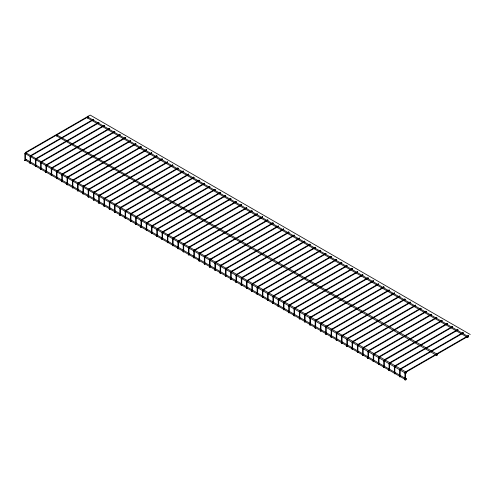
<?xml version="1.0" encoding="UTF-8"?>
<svg xmlns="http://www.w3.org/2000/svg" width="495" height="495" viewBox="0 0 495 495"><rect width="100%" height="100%" fill="white"/><g stroke="black" fill="none" stroke-linecap="round" stroke-linejoin="round"><path stroke-width="0.74" d="M24.855 153.84L25.746 152.299M25.35 153.895L25.845 152.813L26.334 153.097M25.845 160.429L25.35 160.145L25.493 159.656L25.845 159.291L26.334 159.576M30.133 156.89L30.826 155.461L93.493 119.276L93.666 119.864L93.493 119.276M30.628 156.946L30.826 156.265M35.411 159.706L36.104 158.505L98.771 122.327L98.771 122.896M35.906 159.99L36.599 158.79M40.689 162.985L41.382 161.556L104.049 125.371L104.228 125.959L104.049 125.371M41.184 163.041L41.388 162.36M45.967 166.029L46.858 164.488M46.462 166.091L47.155 164.891M56.851 136.051L56.356 135.766L56.504 135.277L56.851 134.906L57.346 135.191M51.74 169.135L51.944 168.455M56.523 172.124L57.414 170.583M57.018 172.186L57.711 170.985M61.801 175.174L62.494 173.745L125.167 137.56L125.34 138.148L125.167 137.56M62.296 175.23L62.5 174.549M67.079 177.99L67.772 176.789L130.445 140.611L130.618 141.199L130.445 140.611M67.574 178.28L68.069 177.191L130.692 141.038M87.862 118.144L87.367 117.859L88.215 116.969M72.357 181.269L73.248 179.722M72.852 181.325L73.056 180.644M77.641 184.319L78.532 182.773M78.136 184.375L78.631 183.286L141.248 147.133L140.828 146.687L141.248 147.133M83.414 187.419L83.612 186.739M88.197 190.414L89.088 188.867M88.692 190.47L89.187 189.381L151.804 153.227L151.383 152.782L151.804 153.227M93.475 193.458L94.366 191.918M93.97 193.514L94.174 192.833M98.752 196.509L99.644 194.962M104.03 199.553L104.29 198.674M104.525 199.609L104.73 198.928M109.308 202.603L110.199 201.057M109.803 202.659L110.298 201.57L172.922 165.417L172.495 164.971L172.922 165.417M114.586 205.648L114.846 204.769M115.081 205.475L115.576 204.621L178.2 168.467L177.773 168.022L178.2 168.467M119.864 208.698L120.755 207.151M120.359 208.754L121.052 207.554M126.033 210.202L125.142 211.513L125.142 218.332L125.742 218.19L125.142 218.332M125.142 211.742L125.408 210.864M125.637 211.798L126.33 210.598L188.756 174.562L188.335 174.116L188.756 174.562M130.426 214.793L131.317 213.246M194.034 177.612L193.613 177.161L194.034 177.612L131.41 213.766L130.921 214.849L130.921 221.383L130.321 221.24L130.921 221.383M135.704 217.837L135.964 216.958M136.199 217.899L136.892 216.699M140.982 220.888L141.873 219.341M141.477 220.943L141.972 219.86L204.59 183.707L204.169 183.261L204.59 183.707M147.151 222.391L146.26 223.703L146.26 230.522L146.755 230.237M146.26 223.932L146.52 223.053M146.755 223.765L147.25 222.905L209.868 186.751L209.447 186.306L209.868 186.751M151.538 226.982L152.231 225.553L214.898 189.368L215.078 189.962L214.898 189.368M152.033 227.038L152.237 226.357M156.816 230.033L157.076 229.154M157.311 230.088L158.004 228.888M162.094 233.077L162.787 231.648L225.46 195.463L225.633 196.057L225.46 195.463M167.372 236.127L167.632 235.249M167.867 236.183L168.56 234.983M172.65 239.172L173.343 237.742L236.016 201.564L236.189 202.152L236.016 201.564M173.145 239.227L173.838 238.027M177.928 242.222L178.194 241.343M178.423 242.049L178.918 241.189L241.541 205.035L241.121 204.59L241.541 205.035M183.212 245.266L183.905 243.837L246.572 207.659L246.745 208.246L246.572 207.659M183.707 245.322L183.905 244.641M188.49 248.317L189.183 246.887L251.85 210.703L252.023 211.291L251.85 210.703M188.985 248.372L189.678 247.172M193.768 251.361L194.461 249.932L257.128 213.753L257.301 214.341L257.128 213.753M194.263 251.188L194.956 250.216M194.467 250.736L194.263 257.951L193.768 257.666M199.046 254.411L199.937 252.865M199.541 254.467L200.234 253.267M204.324 257.456L205.017 256.026L267.684 219.848L267.863 220.436L267.684 219.848M204.819 257.511L205.023 256.831M209.602 260.506L210.493 258.959M210.097 260.333L210.592 259.473L273.209 223.319L272.788 222.874L273.209 223.319M214.879 263.55L215.572 262.121L278.246 225.943L278.419 226.531L278.246 225.943M215.375 263.612L216.067 262.412M220.157 266.601L221.048 265.054M220.652 266.656L221.345 265.456M225.435 269.645L226.326 268.104M225.93 269.478L226.623 268.507M226.135 269.02L225.93 276.235L225.435 275.95M230.713 272.696L231.406 271.266L294.079 235.082L294.253 235.676L294.079 235.082M231.208 272.751L231.703 271.668L294.327 235.515M235.997 275.74L236.888 274.199M237.185 274.601L236.486 275.573L236.486 282.329L235.892 282.187L236.486 282.329M236.486 275.802L236.69 275.115M241.275 278.79L242.166 277.25M246.553 281.841L247.444 280.294M247.048 281.896L247.246 281.21M251.831 284.885L252.524 283.456L315.191 247.271L315.371 247.865L315.191 247.271M252.326 284.941L252.821 283.858L315.439 247.704M257.109 287.935L257.369 287.057M257.604 287.762L258.297 286.791M257.808 287.304L257.604 294.525L257.109 294.234M262.387 290.98L263.278 289.439M262.882 291.035L263.377 289.952L325.995 253.799L325.574 253.353L325.995 253.799M267.665 294.03L267.925 293.151M268.16 294.086L268.853 292.885M272.943 297.074L273.834 295.534M278.221 300.125L278.481 299.246M278.716 300.18L279.409 298.98M283.499 303.169L284.39 301.628M283.994 303.225L284.489 302.142L347.113 265.988L346.692 265.543L347.113 265.988M288.777 306.219L289.043 305.341M289.272 306.046L289.767 305.186L352.39 269.033L351.97 268.587L352.39 269.033M294.061 309.264L294.754 307.834L357.421 271.656L357.594 272.244L357.421 271.656M294.556 309.326L295.051 308.237L357.668 272.083M299.339 312.314L299.599 311.435M299.834 312.37L300.527 311.169M304.617 315.358L305.31 313.929L367.977 277.751L368.15 278.339L367.977 277.751M368.224 278.178L305.607 314.331L305.112 315.42L305.112 321.948L304.512 321.806L305.112 321.948M309.895 318.409L310.155 317.53M310.39 318.464L311.083 317.264M315.173 321.453L315.866 320.024L378.533 283.845L378.712 284.433L378.533 283.845M315.668 321.515L316.361 320.314M320.451 324.503L320.711 323.625M320.946 324.33L321.441 323.476L384.058 287.323L383.637 286.877L384.058 287.323M325.729 327.554L326.422 326.125L389.095 289.94L389.268 290.528L389.095 289.94M326.224 327.61L326.917 326.409M331.007 330.369L331.897 329.057M331.266 329.719L331.007 337.188L331.607 337.046L331.007 337.188M331.502 330.654L332.195 329.453M336.284 333.649L336.977 332.219L399.651 296.035L399.824 296.623L399.651 296.035M341.562 336.693L342.46 335.152M342.057 336.749L342.75 335.548M347.341 339.799L347.539 339.112M352.124 342.788L353.015 341.247M352.619 342.614L353.114 341.76L415.732 305.607L415.311 305.161L415.732 305.607M357.402 345.838L358.095 344.409L420.762 308.224L420.936 308.812L420.762 308.224M357.897 345.894L358.102 345.213M362.68 348.653L363.373 347.453M363.175 348.938L363.868 347.738L426.288 311.702L425.867 311.256L426.288 311.702M367.958 351.933L368.651 350.503L431.318 314.319L431.498 314.907L431.318 314.319M368.453 351.759L369.146 350.788M368.657 351.308L368.453 358.522L367.853 358.38L368.453 358.522M373.236 354.977L374.127 353.436M373.731 355.033L374.424 353.832M379.009 358.083L379.213 357.402M383.792 361.072L384.683 359.531M389.07 364.122L389.961 362.575M389.565 364.178L389.769 363.497M394.348 366.937L395.041 365.737L457.714 329.559L457.887 330.146L457.714 329.559M394.843 367.228L395.338 366.139L457.962 329.986M399.632 370.217L400.523 368.67M400.325 369.592L400.127 376.806L399.527 376.664L400.127 376.806M404.91 373.267L405.801 371.72M405.405 373.323L405.9 372.234L468.518 336.08L468.097 335.635L468.518 336.08M406.395 378.997L405.547 379.888L405.547 379.083L406.246 378.675L406.395 378.997L25.845 159.291M468.418 336.711L467.571 337.602L467.571 336.798L468.27 336.39L468.418 336.711L87.862 117.006M88.463 116.659L88.042 116.214L88.463 116.659L25.493 153.017M109.574 128.849L109.154 128.403L109.574 128.849L46.957 165.002L46.462 165.862L46.462 172.619L45.862 172.477L46.462 172.619M114.852 131.899L114.432 131.447L114.852 131.899L52.235 168.053M120.136 134.943L119.71 134.498L120.136 134.943L57.513 171.097L57.018 171.957L57.018 178.714L56.424 178.571L57.018 178.714M135.97 144.088L135.55 143.643L135.97 144.088L73.347 180.242M146.526 150.183L146.105 149.738L146.526 150.183L83.909 186.337M157.082 156.278L156.661 155.832L157.082 156.278L94.465 192.431M162.36 159.322L161.939 158.876L162.36 159.322L99.742 195.476L99.248 196.565L99.248 203.099L98.647 202.956L99.248 203.099M167.638 162.372L167.217 161.927L167.638 162.372L105.02 198.526M183.478 171.511L183.051 171.066L183.478 171.511L120.508 208.036M199.312 180.656L198.891 180.211L199.312 180.656L136.694 216.81L136.199 217.67L136.199 224.427L135.599 224.285L136.199 224.427M220.424 192.846L220.003 192.4L220.424 192.846L157.806 228.999L157.311 229.859L157.311 236.622L156.711 236.474L157.311 236.622M230.986 198.94L230.559 198.495L230.986 198.94L168.362 235.094L167.867 235.954L167.867 242.717L167.273 242.569L167.867 242.717M262.653 217.225L262.232 216.779L262.653 217.225L200.036 253.378L199.541 254.238L199.541 261.001L198.94 260.859L199.541 261.001M283.771 229.42L283.344 228.968L283.771 229.42L221.147 265.574L220.652 266.428L220.652 273.19L220.058 273.048L220.652 273.19M289.049 232.464L288.622 232.019L289.049 232.464L226.425 268.618M299.605 238.559L299.184 238.114L299.605 238.559L236.981 274.713M304.883 241.61L304.462 241.164L304.883 241.61L242.265 277.763L241.77 278.846L241.77 285.38L241.17 285.238L241.77 285.38M310.161 244.654L309.74 244.208L310.161 244.654L247.543 280.807M320.717 250.748L320.296 250.303L320.717 250.748L258.099 286.902M330.784 256.558L331.279 256.843L330.852 256.806M336.062 259.609L336.482 259.646L336.309 260.036M341.835 262.938L341.408 262.492L341.835 262.938L279.211 299.091L278.716 299.951L278.716 306.714L278.122 306.572L278.716 306.714M362.946 275.133L362.526 274.682L362.946 275.133L300.329 311.287L299.834 312.141L299.834 318.904L299.234 318.761L299.834 318.904M373.502 281.228L373.082 280.783L373.502 281.228L310.885 317.382L310.39 318.236L310.39 324.998L309.79 324.856L310.39 324.998M394.62 293.417L394.193 292.972L394.62 293.417L331.996 329.571L331.502 330.425L331.502 337.188M405.176 299.512L404.755 299.067L405.176 299.512L342.552 335.666L342.057 336.52L342.057 343.282L341.463 343.14L342.057 343.282M410.454 302.556L410.033 302.111L410.454 302.556L347.837 338.71M436.844 317.796L436.423 317.351L436.844 317.796L374.226 353.95L373.731 354.81L373.731 361.567L373.137 361.424L373.731 361.567M442.128 320.847L441.701 320.395L442.128 320.847L379.504 357M447.406 323.891L446.979 323.445L447.406 323.891L384.436 360.416M452.684 326.941L452.263 326.496L452.684 326.941L390.06 363.095M463.24 333.036L462.819 332.591L463.24 333.036L400.622 369.19M25.35 160.429L24.75 160.287L25.35 160.429L25.35 153.667L26.043 152.695M30.628 163.48L30.028 163.338L30.628 163.48L30.628 156.717L31.321 155.746M35.906 166.524L35.306 166.382L35.906 166.524L35.906 159.761L36.401 158.907L99.019 122.754M41.184 169.575L40.584 169.432L41.184 169.575L41.184 162.812M51.245 175.385L51.492 175.725L51.74 175.385M62.296 181.764L61.702 181.622L62.296 181.764L62.296 175.001L62.989 174.03M67.574 184.808L66.98 184.666L67.574 184.808L67.574 178.052M72.852 187.859L72.258 187.716L72.852 187.859L72.852 181.096M78.136 190.909L77.536 190.761L78.136 190.909L78.136 184.146M82.919 193.669L83.166 194.015L83.414 193.669M88.692 197.004L88.091 196.862L88.692 197.004L88.692 190.241M93.97 200.048L93.369 199.906L93.97 200.048L93.97 193.285L94.663 192.314M104.525 206.143L103.925 206L104.525 206.143L104.525 199.38M109.803 209.193L109.209 209.051L109.803 209.193L109.803 202.43M114.586 211.953L114.834 212.299L115.081 211.953M120.359 215.288L119.765 215.146L120.359 215.288L120.359 208.525M141.477 227.477L140.877 227.335L141.477 227.477L141.477 220.714M152.033 233.572L151.433 233.43L152.033 233.572L152.033 226.809M162.589 239.667L161.995 239.524L162.589 239.667L162.589 233.133L163.282 231.932M173.145 245.761L172.551 245.619L173.145 245.761L173.145 238.998M177.928 248.521L178.175 248.867L178.423 248.521M183.707 251.856L183.107 251.714L183.707 251.856L183.707 245.093M188.985 254.906L188.385 254.764L188.985 254.906L188.985 248.144L189.48 247.283L252.097 211.13M204.819 264.045L204.218 263.903L204.819 264.045L204.819 257.282L205.512 256.311M210.097 267.096L209.496 266.954L210.097 267.096L210.097 260.562L210.79 259.361M215.375 270.14L214.781 269.998L215.375 270.14L215.375 263.383M231.208 279.285L230.614 279.143L231.208 279.285L231.208 272.522M247.048 288.43L246.448 288.282L247.048 288.43L247.048 281.667M252.326 291.475L251.726 291.332L252.326 291.475L252.326 284.712M262.882 297.569L262.282 297.427L262.882 297.569L262.882 290.806M268.16 300.62L267.566 300.477L268.16 300.62L268.16 293.857L268.655 292.997L331.279 256.843M273.438 303.664L272.844 303.522L273.438 303.664L273.438 297.13L273.933 296.047L336.557 259.894M283.994 309.759L283.4 309.616L283.994 309.759L283.994 302.996M288.777 312.524L289.024 312.865L289.272 312.524M294.556 315.853L293.956 315.711L294.556 315.853L294.556 309.097M315.668 328.043L315.067 327.9L315.668 328.043L315.668 321.286M320.451 330.808L320.698 331.155L320.946 330.808M326.224 334.144L325.63 333.995L326.224 334.144L326.224 327.381M336.779 340.238L336.185 340.096L336.779 340.238L336.779 333.704L337.472 332.504M347.341 346.333L346.741 346.191L347.341 346.333L347.341 339.57L348.035 338.599M352.124 349.093L352.372 349.439L352.619 349.093M357.897 352.428L357.297 352.285L357.897 352.428L357.897 345.665L358.59 344.693M362.68 355.187L362.928 355.534L363.175 355.187M379.009 364.617L378.415 364.475L379.009 364.617L379.009 357.854L379.702 356.883M383.792 367.377L384.04 367.723L384.287 367.377M389.565 370.712L388.971 370.569L389.565 370.712L389.565 363.949L390.258 362.977M394.348 373.471L394.595 373.818L394.843 373.471M405.405 379.857L404.805 379.708L405.405 379.857L405.405 373.094L405.9 373.379L406.246 373.007L406.246 372.203L25.845 152.813M30.393 156.012L31.024 155.343M36.302 158.394L35.411 159.935L35.411 166.524M40.949 162.106L41.58 161.438M41.326 162.323L41.877 161.84M51.505 168.201L52.136 167.533M52.433 167.935L51.74 168.906L51.74 175.669M62.061 174.296L62.692 173.627M67.97 176.678L67.079 178.219L67.079 184.808M67.778 177.594L68.267 177.08M73 180.607L73.545 180.124M78.334 183.688L78.829 183.175M83.81 185.823L82.919 187.364L82.919 193.953M84.107 186.219L83.414 187.19L83.414 193.953M88.896 189.783L89.385 189.269M99.452 195.878L99.941 195.364M104.921 198.012L104.03 199.324L104.03 206.143M104.668 198.897L105.218 198.408M110.008 201.972L110.496 201.459M115.477 204.107L114.586 205.419L114.586 212.237M115.774 204.503L115.081 205.703L115.081 212.237M126.132 210.715L125.637 211.575L125.637 218.332M131.119 214.168L131.614 213.648M136.595 216.296L135.704 217.608L135.704 224.427M141.681 220.263L142.17 219.743M147.448 222.793L146.755 223.994L146.755 230.522M151.798 226.104L152.429 225.435M152.175 226.32L152.726 225.838M157.707 228.486L156.816 229.804L156.816 236.622M162.354 232.198L162.985 231.536M168.263 234.581L167.372 235.898L167.372 242.717M172.916 238.293L173.541 237.631M178.819 240.675L177.928 241.993L177.928 248.812M179.116 241.077L178.423 242.278L178.423 248.812M183.472 244.388L184.103 243.726M183.849 244.61L184.4 244.122M189.381 246.77L188.49 248.088L188.49 254.906M194.028 250.482L194.659 249.82M204.583 256.577L205.215 255.915M215.139 262.672L215.771 262.01M231.604 271.149L230.713 272.467L230.713 279.285M231.412 272.071L231.901 271.551M241.968 278.165L242.463 277.646M247.191 281.179L247.741 280.696M252.722 283.344L251.831 284.656L251.831 291.475M252.53 284.26L253.019 283.74M257.313 287.02L258 286.388M263.086 290.355L263.575 289.835M268.556 292.483L267.665 293.801L267.665 300.62M273.642 296.449L274.131 295.93M279.112 298.578L278.221 299.896L278.221 306.714M284.198 302.544L284.687 302.024M289.674 304.673L288.777 305.99L288.777 312.809M289.965 305.075L289.272 306.275L289.272 312.809M294.952 307.723L294.061 309.035L294.061 315.853M294.754 308.639L295.249 308.125M300.23 310.767L299.339 312.085L299.339 318.904M304.877 314.48L305.508 313.818M305.316 314.733L305.805 314.22M310.786 316.862L309.895 318.18L309.895 324.998M315.433 320.574L316.064 319.912M321.342 322.957L320.451 324.275L320.451 331.093M321.639 323.359L320.946 324.559L320.946 331.093M325.988 326.675L326.62 326.007M336.55 332.77L337.175 332.102M347.106 338.865L347.738 338.196M353.312 341.643L352.619 342.843L352.619 349.377M357.662 344.959L358.293 344.291M363.67 347.855L363.175 348.709L363.175 355.472M368.218 351.054L368.849 350.386M378.774 357.149L379.405 356.48M384.98 359.933L384.287 361.133L384.287 367.661M395.245 365.626L394.348 367.166L394.348 373.756M395.047 366.541L395.536 366.028M400.269 369.555L400.82 369.072M405.603 372.636L406.098 372.122M436.912 354.333L436.559 355.509L437.258 355.107L437.258 354.296L56.851 134.906M31.123 155.857L93.741 119.703M41.679 161.952L104.297 125.798M109.327 128.422L46.66 164.6L45.967 165.8L45.967 172.619M114.605 131.466L51.938 167.65L51.245 169.08L51.245 175.669M119.889 134.516L57.216 170.695L56.523 171.895L56.523 178.714M62.791 174.147L125.414 137.994M73.05 179.84L135.723 143.655M141.001 146.706L78.334 182.89L77.641 184.09L77.641 190.909M83.612 185.934L146.279 149.75M151.557 152.8L88.89 188.985L88.197 190.185L88.197 197.004M94.168 192.029L156.835 155.851M162.113 158.895L99.446 195.079L98.752 196.28L98.752 203.099M104.723 198.124L167.39 161.945M172.675 164.99L110.001 201.174L109.308 202.375L109.308 209.193M115.279 204.218L177.953 168.04M183.23 171.084L120.557 207.269L119.864 208.469L119.864 215.288M125.835 210.313L188.508 174.135M193.786 177.179L131.119 213.364L130.426 214.564L130.426 221.383M136.397 216.408L199.064 180.23M204.342 183.274L141.675 219.458L140.982 220.659L140.982 227.477M146.953 222.503L209.62 186.324M152.528 225.955L215.146 189.802M157.509 228.597L220.176 192.419M163.084 232.05L225.708 195.896M168.065 234.698L230.738 198.514M173.64 238.144L236.263 201.991M178.621 240.793L241.294 204.608M184.196 244.239L246.819 208.086M194.758 250.334L257.375 214.18M262.406 216.798L199.739 252.982L199.046 254.183L199.046 261.001M205.314 256.429L267.931 220.275M272.962 222.892L210.295 259.077L209.602 260.277L209.602 267.096M215.87 262.523L278.493 226.37M283.524 228.987L220.85 265.172L220.157 266.372L220.157 273.19M226.128 268.216L288.802 232.037M236.69 274.31L299.357 238.132M304.635 241.176L241.968 277.361L241.275 278.561L241.275 285.38M247.246 280.411L309.913 244.227M257.802 286.506L320.469 250.322M325.747 253.372L263.08 289.55L262.387 290.751L262.387 297.569M268.358 292.601L331.031 256.416M336.309 259.467L273.636 295.645L272.943 296.845L272.943 303.664M278.914 298.695L341.587 262.511M346.865 265.561L284.192 301.74L283.499 302.94L283.499 309.759M289.476 304.79L352.143 268.606M300.032 310.885L362.699 274.7M310.588 316.979L373.255 280.795M316.163 320.426L378.78 284.272M321.144 323.074L383.817 286.89M326.719 326.521L389.342 290.367M331.7 329.169L394.373 292.984M337.274 332.615L399.898 296.462M404.929 299.085L342.255 335.264L341.562 336.464L341.562 343.282M410.207 302.129L347.539 338.314L346.846 339.743L346.846 346.333M415.484 305.18L352.817 341.358L352.124 342.559L352.124 349.377M358.392 344.805L421.01 308.651M426.04 311.275L363.571 347.341L362.68 348.882L362.68 355.472M368.948 350.899L431.566 314.746M436.596 317.369L373.929 353.548L373.236 354.748L373.236 361.567M441.88 320.414L379.207 356.598L378.514 358.027L378.514 364.617M447.158 323.464L384.485 359.642L383.792 360.843L383.792 367.661M389.763 362.693L452.436 326.508M400.325 368.787L462.992 332.603M468.27 335.653L405.603 371.838L404.91 373.038L404.91 379.857M25.845 153.957L25.35 153.667L405.9 373.379M470.25 334.509L90.195 115.088L25.548 152.411L24.855 153.611L24.855 160.429M87.367 117.859L467.924 337.571M56.356 135.766L436.912 355.472M25.35 160.145L405.9 379.857M399.632 369.988L399.632 376.806M394.843 366.999L394.843 373.756M389.07 363.893L389.07 370.712M367.958 351.704L367.958 358.522M357.402 345.609L357.402 352.428M336.284 333.42L336.284 340.238M325.729 327.325L325.729 334.144M315.173 321.224L315.173 328.043M304.617 315.129L304.617 321.948M257.109 287.706L257.109 294.525M246.553 281.612L246.553 288.43M235.997 275.511L235.997 282.329M225.435 269.416L225.435 276.235M214.879 263.321L214.879 270.14M204.324 257.227L204.324 264.045M193.768 251.132L193.768 257.951M183.212 245.037L183.212 251.856M172.65 238.943L172.65 245.761M162.094 232.848L162.094 239.667M151.538 226.753L151.538 233.572M93.475 193.229L93.475 200.048M72.357 181.04L72.357 187.859M61.801 174.945L61.801 181.764M40.689 162.756L40.689 169.575M30.133 156.661L30.133 163.48"/></g></svg>
